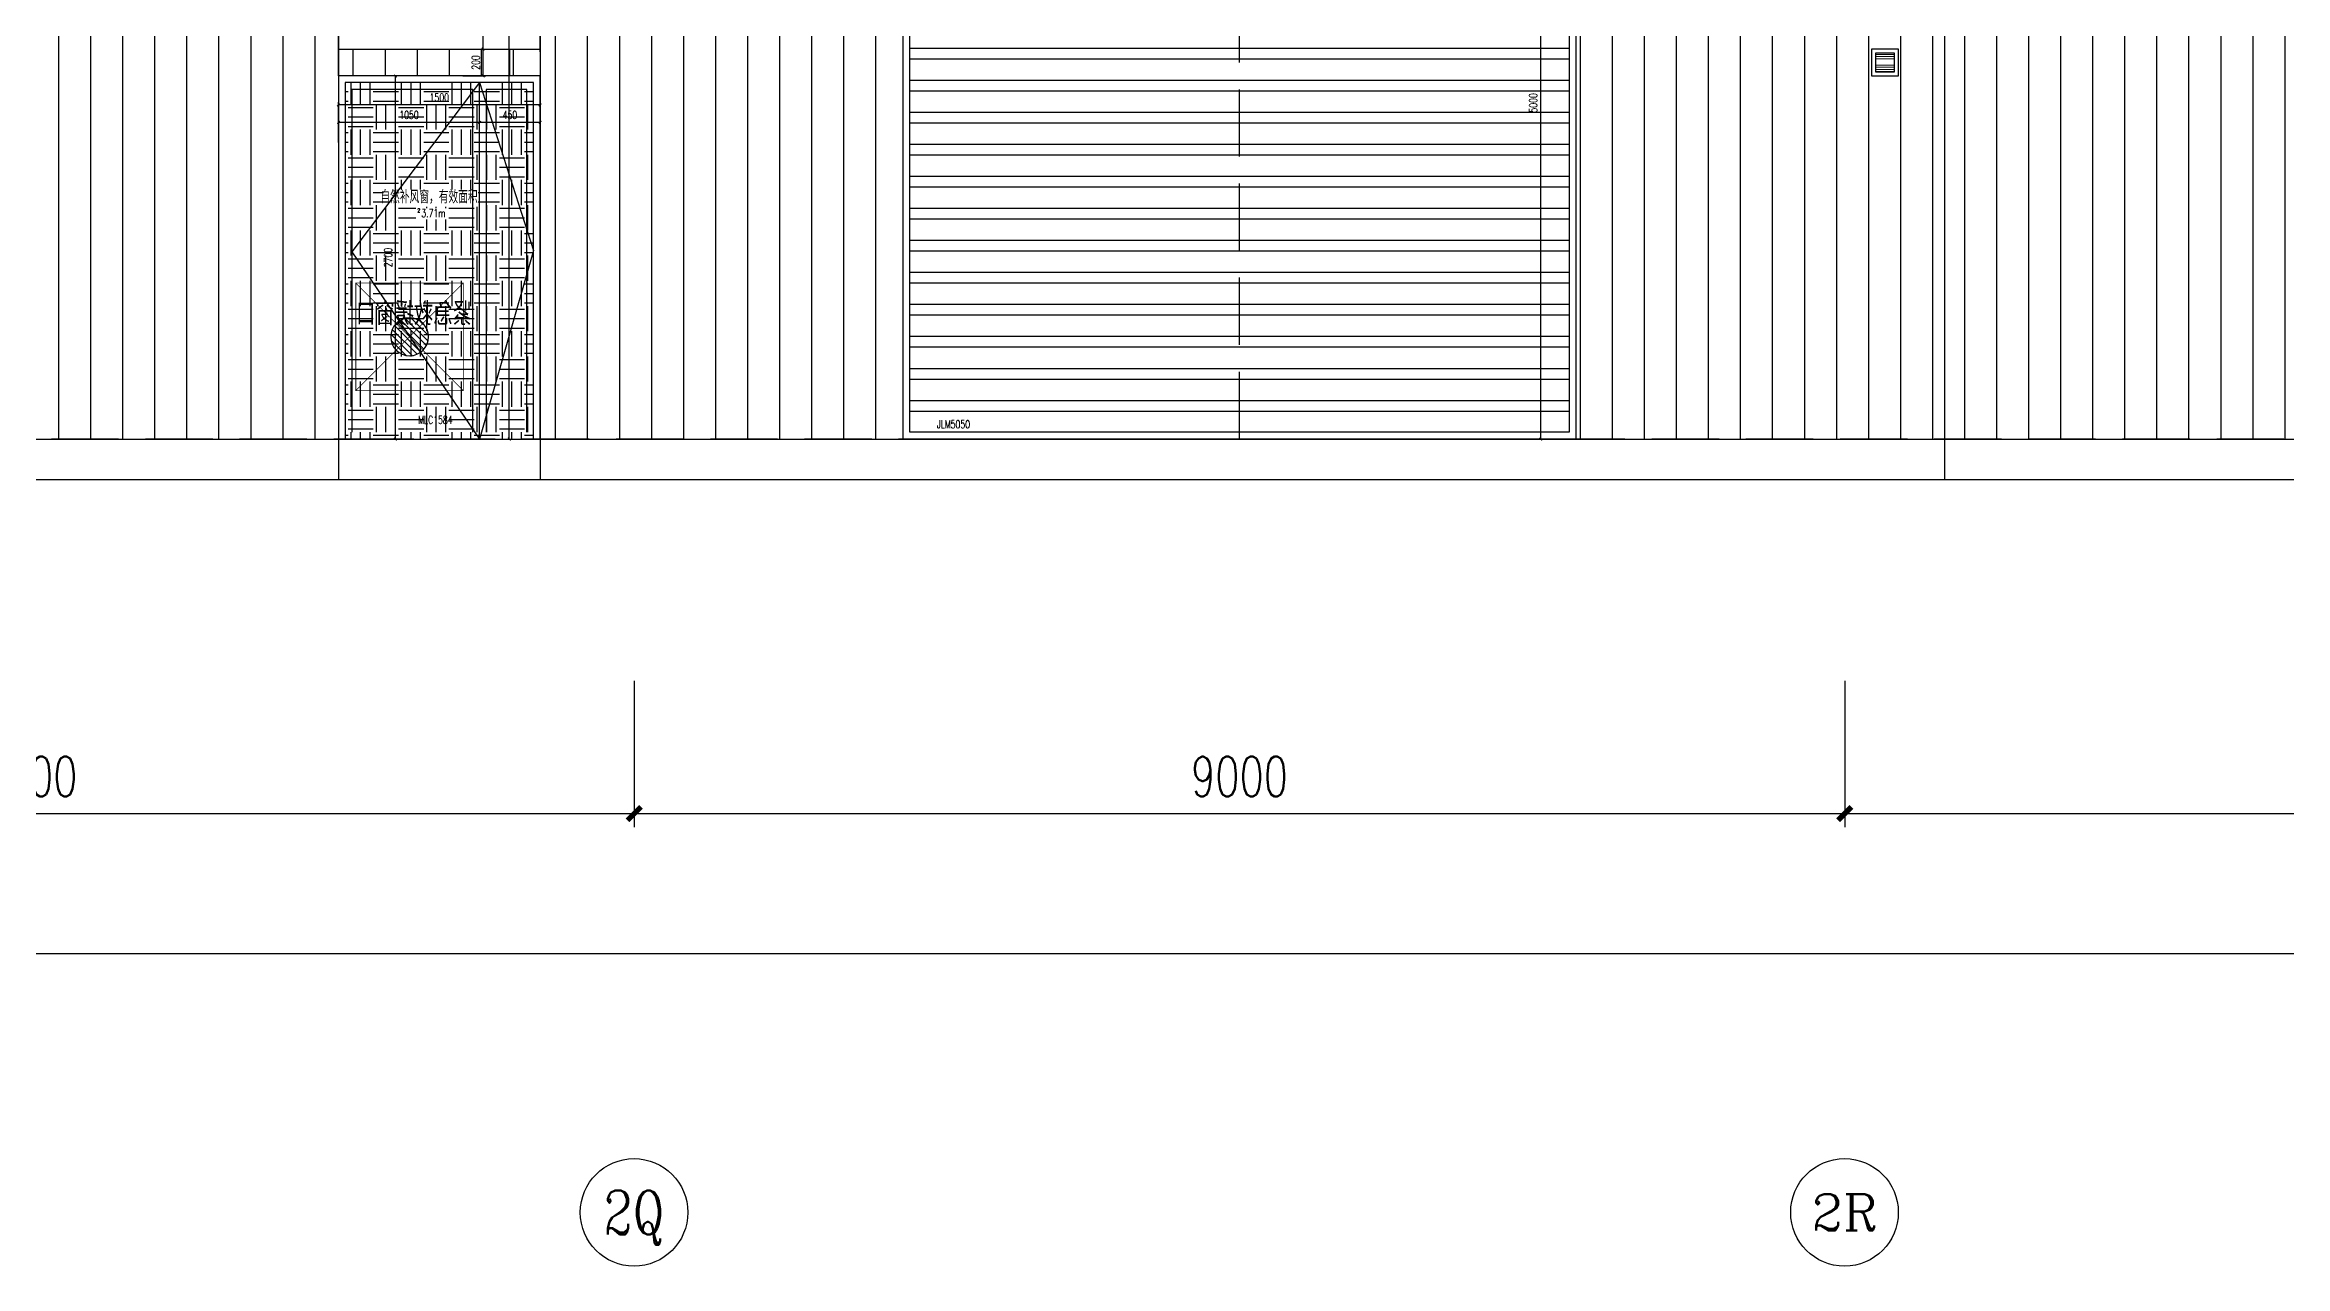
# Model space of a CAD drawing. Extents: x -2377130 to 293730, y -2 to 754590.
# Drawn here: x -780942 to -764284, y 511087 to 520169 of the extents above; entities that cross this region are included whole.
import ezdxf
from ezdxf.enums import TextEntityAlignment as Align

# ---------------------------------------------------------------- set-up
doc = ezdxf.new("R2010")
doc.units = 0
doc.header["$LTSCALE"] = 1000
doc.header["$MEASUREMENT"] = 0
for name, pattern in [('__DASH', [0.35, 0.25, -0.1]), ('DASH', [0.35, 0.25, -0.1]), ('DOTE', [2.42, 2, -0.2, 0.02, -0.2])]:
    doc.linetypes.add(name, pattern=pattern)
doc.layers.get('Defpoints').update_dxf_attribs({"color": 210})
for name, color, linetype in [('A-AXIS-D', 1, 'Continuous'), ('A-AXIS-DOTE', 14, 'DOTE'), ('A-HATCH-2', 251, 'Continuous'), ('A-LIN-V', 9, 'Continuous'), ('A-WINDOW', 140, 'Continuous'), ('A-彩色打印层', 22, 'Continuous'), ('A-门窗表显示尺寸', 160, 'Continuous'), ('AS-WALL', 40, 'Continuous'), ('AXIS', 3, 'Continuous'), ('PUB_DIM', 3, 'Continuous'), ('PUB_TEXT', 7, 'Continuous'), ('SPACE', 7, 'Continuous'), ('SPACE_HATCH', 8, 'Continuous')]:
    doc.layers.add(name, color=color, linetype=linetype)
doc.layers.add('A-WALL-HATCH', color=8, linetype='Continuous', lineweight=13)
doc.styles.add('_TCH_AXIS', font='COMPLEX', dxfattribs={"bigfont": 'GBCBIG'})
doc.styles.add('_TCH_DIM_T3', font='SIMPLEX', dxfattribs={"width": 0.705882, "bigfont": 'GBCBIG'})
doc.styles.add('_TCH_SPACE', font='SIMPLEX', dxfattribs={"height": 5, "bigfont": 'GBCBIG'})
doc.styles.add('A-DIM_T3', font='SIMPLEX', dxfattribs={"width": 0.705882, "bigfont": 'GBCBIG'})
doc.styles.add('A-STANDARD', font='SIMPLEX', dxfattribs={"bigfont": 'GBCBIG'})
doc.styles.add('STYLE1', font='')
doc.styles.get('STYLE1').set_extended_font_data('SimSun')
doc.dimstyles.new('_TCH_ARCH&&100', dxfattribs={"dimtxt": 297.5, "dimasz": 100, "dimexe": 100, "dimexo": 100, "dimgap": 126.25, "dimtad": 1, "dimdec": 0, "dimzin": 0, "dimdsep": 46, "dimtxsty": '_TCH_DIM_T3', "dimblk": 'ARCHTICK', "dimcen": 0.09, "dimclrt": 7, "dimazin": 2, "dimtfac": 1, "dimtdec": 0, "dimtix": 1, "dimtmove": 2, "dimatfit": 3, "dimfxl": 0, "dimtolj": 1, "dimtzin": 0, "dimarcsym": 0})
doc.dimstyles.new('_TCH_ARCH&&20', dxfattribs={"dimtxt": 59.5, "dimasz": 20, "dimexe": 20, "dimexo": 20, "dimgap": 25.25, "dimtad": 1, "dimdec": 0, "dimzin": 0, "dimdsep": 46, "dimtxsty": '_TCH_DIM_T3', "dimblk": 'ARCHTICK', "dimcen": 0.09, "dimclrt": 7, "dimazin": 2, "dimtfac": 1, "dimtdec": 0, "dimtix": 1, "dimtmove": 2, "dimatfit": 3, "dimfxl": 0, "dimtolj": 1, "dimtzin": 0, "dimarcsym": 0})
doc.dimstyles.new('A-DIM&&20', dxfattribs={"dimtxt": 59.5, "dimasz": 20, "dimexe": 20, "dimexo": 20, "dimgap": 25.25, "dimtad": 1, "dimdec": 0, "dimzin": 0, "dimdsep": 46, "dimtxsty": 'A-DIM_T3', "dimblk": 'ARCHTICK', "dimcen": 0.09, "dimclrt": 7, "dimazin": 2, "dimtfac": 1, "dimtdec": 0, "dimtix": 1, "dimtmove": 2, "dimatfit": 3, "dimfxl": 0, "dimtolj": 1, "dimtzin": 0, "dimarcsym": 0})

# ---------------------------------------------------------------- blocks, each defined once
blk = doc.blocks.new('_ArchTick')
at = {"color": 0, "linetype": 'ByBlock', "const_width": 0.4}
blk.add_lwpolyline([(-0.5, -0.5), (0.5, 0.5)], dxfattribs=at)
blk = doc.blocks.new('*D1117')
at = {"layer": 'A-AXIS-D', "color": 0, "lineweight": -2}
for p, q in [((-903359, 515440), (-903359, 513313)), ((-745359, 515440), (-745359, 513313)), ((-903359, 513413), (-745359, 513413))]:
    blk.add_line(p, q, dxfattribs=at)
at = {"layer": 'Defpoints', "color": 0}
for p in [(-903359, 515540), (-745359, 515540), (-745359, 513413)]:
    blk.add_point(p, dxfattribs=at)
at = {"layer": 'A-AXIS-D', "color": 0, "lineweight": -2, "xscale": 100, "yscale": 100, "zscale": 100, "rotation": 180}
blk.add_blockref('_ArchTick', (-903359, 513413), dxfattribs=at)
at = {"layer": 'A-AXIS-D', "color": 0, "lineweight": -2, "xscale": 100, "yscale": 100, "zscale": 100}
blk.add_blockref('_ArchTick', (-745359, 513413), dxfattribs=at)
at = {"layer": 'A-AXIS-D', "color": 7, "insert": (-824359, 513688), "char_height": 297.5, "attachment_point": 5, "style": '_TCH_DIM_T3'}
blk.add_mtext('\\A1;158000', dxfattribs=at)
blk = doc.blocks.new('*D1109')
at = {"layer": 'A-AXIS-D', "color": 0, "lineweight": -2}
for p, q in [((-767559, 515440), (-767559, 514353)), ((-758559, 515440), (-758559, 514353)), ((-767559, 514453), (-758559, 514453))]:
    blk.add_line(p, q, dxfattribs=at)
at = {"layer": 'Defpoints', "color": 0}
for p in [(-767559, 515540), (-758559, 515540), (-758559, 514453)]:
    blk.add_point(p, dxfattribs=at)
at = {"layer": 'A-AXIS-D', "color": 0, "lineweight": -2, "xscale": 100, "yscale": 100, "zscale": 100, "rotation": 180}
blk.add_blockref('_ArchTick', (-767559, 514453), dxfattribs=at)
at = {"layer": 'A-AXIS-D', "color": 0, "lineweight": -2, "xscale": 100, "yscale": 100, "zscale": 100}
blk.add_blockref('_ArchTick', (-758559, 514453), dxfattribs=at)
at = {"layer": 'A-AXIS-D', "color": 7, "insert": (-763059, 514728), "char_height": 297.5, "attachment_point": 5, "style": '_TCH_DIM_T3'}
blk.add_mtext('\\A1;9000', dxfattribs=at)
blk = doc.blocks.new('*D1108')
at = {"layer": 'A-AXIS-D', "color": 0, "lineweight": -2}
for p, q in [((-776559, 515440), (-776559, 514353)), ((-767559, 515440), (-767559, 514353)), ((-776559, 514453), (-767559, 514453))]:
    blk.add_line(p, q, dxfattribs=at)
at = {"layer": 'Defpoints', "color": 0}
for p in [(-776559, 515540), (-767559, 515540), (-767559, 514453)]:
    blk.add_point(p, dxfattribs=at)
at = {"layer": 'A-AXIS-D', "color": 0, "lineweight": -2, "xscale": 100, "yscale": 100, "zscale": 100, "rotation": 180}
blk.add_blockref('_ArchTick', (-776559, 514453), dxfattribs=at)
at = {"layer": 'A-AXIS-D', "color": 0, "lineweight": -2, "xscale": 100, "yscale": 100, "zscale": 100}
blk.add_blockref('_ArchTick', (-767559, 514453), dxfattribs=at)
at = {"layer": 'A-AXIS-D', "color": 7, "insert": (-772059, 514728), "char_height": 297.5, "attachment_point": 5, "style": '_TCH_DIM_T3'}
blk.add_mtext('\\A1;9000', dxfattribs=at)
blk = doc.blocks.new('*D1107')
at = {"layer": 'A-AXIS-D', "color": 0, "lineweight": -2}
for p, q in [((-785559, 515440), (-785559, 514353)), ((-776559, 515440), (-776559, 514353)), ((-785559, 514453), (-776559, 514453))]:
    blk.add_line(p, q, dxfattribs=at)
at = {"layer": 'Defpoints', "color": 0}
for p in [(-785559, 515540), (-776559, 515540), (-776559, 514453)]:
    blk.add_point(p, dxfattribs=at)
at = {"layer": 'A-AXIS-D', "color": 0, "lineweight": -2, "xscale": 100, "yscale": 100, "zscale": 100, "rotation": 180}
blk.add_blockref('_ArchTick', (-785559, 514453), dxfattribs=at)
at = {"layer": 'A-AXIS-D', "color": 0, "lineweight": -2, "xscale": 100, "yscale": 100, "zscale": 100}
blk.add_blockref('_ArchTick', (-776559, 514453), dxfattribs=at)
at = {"layer": 'A-AXIS-D', "color": 7, "insert": (-781059, 514728), "char_height": 297.5, "attachment_point": 5, "style": '_TCH_DIM_T3'}
blk.add_mtext('\\A1;9000', dxfattribs=at)
blk = doc.blocks.new('*D1054')
at = {"layer": 'A-门窗表显示尺寸', "color": 0, "lineweight": -2}
for p, q in [((-777833, 520137), (-777663, 520137)), ((-777683, 519937), (-777683, 520137)), ((-777833, 519937), (-777663, 519937))]:
    blk.add_line(p, q, dxfattribs=at)
at = {"layer": 'Defpoints', "color": 0}
for p in [(-777853, 520137), (-777683, 520137), (-777853, 519937)]:
    blk.add_point(p, dxfattribs=at)
at = {"layer": 'A-门窗表显示尺寸', "color": 0, "lineweight": -2, "xscale": 20, "yscale": 20, "zscale": 20}
for p, rotation in [((-777683, 520137), 90), ((-777683, 519937), 270)]:
    blk.add_blockref('_ArchTick', p, dxfattribs=dict(at, rotation=rotation))
at = {"layer": 'A-门窗表显示尺寸', "color": 7, "insert": (-777738, 520037), "char_height": 59.5, "attachment_point": 5, "rotation": 90, "style": '_TCH_DIM_T3'}
blk.add_mtext('\\A1;200', dxfattribs=at)
blk = doc.blocks.new('*D1055')
at = {"layer": 'A-门窗表显示尺寸', "color": 0, "lineweight": -2}
for p, q in [((-777833, 521237), (-777663, 521237)), ((-777683, 520137), (-777683, 521237)), ((-777833, 520137), (-777663, 520137))]:
    blk.add_line(p, q, dxfattribs=at)
at = {"layer": 'Defpoints', "color": 0}
for p in [(-777853, 521237), (-777683, 521237), (-777853, 520137)]:
    blk.add_point(p, dxfattribs=at)
at = {"layer": 'A-门窗表显示尺寸', "color": 0, "lineweight": -2, "xscale": 20, "yscale": 20, "zscale": 20}
for p, rotation in [((-777683, 521237), 90), ((-777683, 520137), 270)]:
    blk.add_blockref('_ArchTick', p, dxfattribs=dict(at, rotation=rotation))
at = {"layer": 'A-门窗表显示尺寸', "color": 7, "insert": (-777738, 520687), "char_height": 59.5, "attachment_point": 5, "rotation": 90, "style": '_TCH_DIM_T3'}
blk.add_mtext('\\A1;1100', dxfattribs=at)
blk = doc.blocks.new('*D1060')
at = {"layer": 'A-门窗表显示尺寸', "color": 0, "lineweight": -2}
for p, q in [((-777813, 525637), (-777469, 525637)), ((-777489, 517237), (-777489, 525637)), ((-777813, 517237), (-777469, 517237))]:
    blk.add_line(p, q, dxfattribs=at)
at = {"layer": 'Defpoints', "color": 0}
for p in [(-777833, 525637), (-777489, 525637), (-777833, 517237)]:
    blk.add_point(p, dxfattribs=at)
at = {"layer": 'A-门窗表显示尺寸', "color": 0, "lineweight": -2, "xscale": 20, "yscale": 20, "zscale": 20}
for p, rotation in [((-777489, 525637), 90), ((-777489, 517237), 270)]:
    blk.add_blockref('_ArchTick', p, dxfattribs=dict(at, rotation=rotation))
at = {"layer": 'A-门窗表显示尺寸', "color": 7, "insert": (-777544, 521437), "char_height": 59.5, "attachment_point": 5, "rotation": 90, "style": '_TCH_DIM_T3'}
blk.add_mtext('\\A1;8400', dxfattribs=at)
blk = doc.blocks.new('*D636')
at = {"layer": 'Defpoints', "color": 0}
for p in [(-1646821, 507410), (-1646021, 507410), (-1646021, 507337)]:
    blk.add_point(p, dxfattribs=at)
at = {"layer": 'PUB_DIM', "color": 0, "lineweight": -2}
for p, q in [((-1646821, 507390), (-1646821, 507317)), ((-1646821, 507337), (-1646021, 507337)), ((-1646021, 507390), (-1646021, 507317))]:
    blk.add_line(p, q, dxfattribs=at)
at = {"layer": 'PUB_DIM', "color": 0, "lineweight": -2, "xscale": 20, "yscale": 20, "zscale": 20, "rotation": 180}
blk.add_blockref('_ArchTick', (-1646821, 507337), dxfattribs=at)
at = {"layer": 'PUB_DIM', "color": 0, "lineweight": -2, "xscale": 20, "yscale": 20, "zscale": 20}
blk.add_blockref('_ArchTick', (-1646021, 507337), dxfattribs=at)
at = {"layer": 'PUB_DIM', "color": 7, "insert": (-1646421, 507392), "char_height": 59.5, "attachment_point": 5, "style": '_TCH_DIM_T3'}
blk.add_mtext('\\A1;800', dxfattribs=at)
blk = doc.blocks.new('*D637')
at = {"layer": 'Defpoints', "color": 0}
for p in [(-1646740, 507431), (-1646688, 507431), (-1646740, 506631)]:
    blk.add_point(p, dxfattribs=at)
at = {"layer": 'PUB_DIM', "color": 0, "lineweight": -2}
for p, q in [((-1646720, 507431), (-1646668, 507431)), ((-1646688, 506631), (-1646688, 507431)), ((-1646720, 506631), (-1646668, 506631))]:
    blk.add_line(p, q, dxfattribs=at)
at = {"layer": 'PUB_DIM', "color": 0, "lineweight": -2, "xscale": 20, "yscale": 20, "zscale": 20}
for p, rotation in [((-1646688, 507431), 90), ((-1646688, 506631), 270)]:
    blk.add_blockref('_ArchTick', p, dxfattribs=dict(at, rotation=rotation))
at = {"layer": 'PUB_DIM', "color": 7, "insert": (-1646743, 507031), "char_height": 59.5, "attachment_point": 5, "rotation": 90, "style": '_TCH_DIM_T3'}
blk.add_mtext('\\A1;800', dxfattribs=at)
blk = doc.blocks.new('*D1062')
at = {"layer": 'A-门窗表显示尺寸', "color": 0, "lineweight": -2}
for p, q in [((-778199, 519937), (-778355, 519937)), ((-778335, 517237), (-778335, 519937)), ((-778199, 517237), (-778355, 517237))]:
    blk.add_line(p, q, dxfattribs=at)
at = {"layer": 'Defpoints', "color": 0}
for p in [(-778335, 519937), (-778179, 519937), (-778179, 517237)]:
    blk.add_point(p, dxfattribs=at)
at = {"layer": 'A-门窗表显示尺寸', "color": 0, "lineweight": -2, "xscale": 20, "yscale": 20, "zscale": 20}
for p, rotation in [((-778335, 519937), 90), ((-778335, 517237), 270)]:
    blk.add_blockref('_ArchTick', p, dxfattribs=dict(at, rotation=rotation))
at = {"layer": 'A-门窗表显示尺寸', "color": 7, "insert": (-778390, 518587), "char_height": 59.5, "attachment_point": 5, "rotation": 90, "style": 'A-DIM_T3'}
blk.add_mtext('\\A1;2700', dxfattribs=at)
blk = doc.blocks.new('*D1063')
at = {"layer": 'A-门窗表显示尺寸', "color": 0, "lineweight": -2}
for p, q in [((-777709, 519443), (-777709, 519612)), ((-777259, 519592), (-777709, 519592)), ((-777259, 519443), (-777259, 519612))]:
    blk.add_line(p, q, dxfattribs=at)
at = {"layer": 'Defpoints', "color": 0}
for p in [(-777709, 519592), (-777709, 519423), (-777259, 519423)]:
    blk.add_point(p, dxfattribs=at)
at = {"layer": 'A-门窗表显示尺寸', "color": 0, "lineweight": -2, "xscale": 20, "yscale": 20, "zscale": 20, "rotation": 180}
blk.add_blockref('_ArchTick', (-777709, 519592), dxfattribs=at)
at = {"layer": 'A-门窗表显示尺寸', "color": 0, "lineweight": -2, "xscale": 20, "yscale": 20, "zscale": 20}
blk.add_blockref('_ArchTick', (-777259, 519592), dxfattribs=at)
at = {"layer": 'A-门窗表显示尺寸', "color": 7, "insert": (-777484, 519647), "char_height": 59.5, "attachment_point": 5, "style": 'A-DIM_T3'}
blk.add_mtext('\\A1;450', dxfattribs=at)
blk = doc.blocks.new('*D1064')
at = {"layer": 'A-门窗表显示尺寸', "color": 0, "lineweight": -2}
for p, q in [((-778759, 519443), (-778759, 519612)), ((-777709, 519592), (-778759, 519592)), ((-777709, 519443), (-777709, 519612))]:
    blk.add_line(p, q, dxfattribs=at)
at = {"layer": 'Defpoints', "color": 0}
for p in [(-778759, 519592), (-778759, 519423), (-777709, 519423)]:
    blk.add_point(p, dxfattribs=at)
at = {"layer": 'A-门窗表显示尺寸', "color": 0, "lineweight": -2, "xscale": 20, "yscale": 20, "zscale": 20}
for p, rotation in [((-778759, 519592), 180.0000000000032), ((-777709, 519592), 3.117506253147439e-12)]:
    blk.add_blockref('_ArchTick', p, dxfattribs=dict(at, rotation=rotation))
at = {"layer": 'A-门窗表显示尺寸', "color": 7, "insert": (-778234, 519647), "char_height": 59.5, "attachment_point": 5, "style": 'A-DIM_T3'}
blk.add_mtext('\\A1;1050', dxfattribs=at)
blk = doc.blocks.new('*D1065')
at = {"layer": 'A-门窗表显示尺寸', "color": 0, "lineweight": -2}
for p, q in [((-778759, 519573), (-778759, 519742)), ((-777259, 519722), (-778759, 519722)), ((-777259, 519573), (-777259, 519742))]:
    blk.add_line(p, q, dxfattribs=at)
at = {"layer": 'Defpoints', "color": 0}
for p in [(-778759, 519722), (-778759, 519553), (-777259, 519553)]:
    blk.add_point(p, dxfattribs=at)
at = {"layer": 'A-门窗表显示尺寸', "color": 0, "lineweight": -2, "xscale": 20, "yscale": 20, "zscale": 20}
for p, rotation in [((-778759, 519722), 180.0000000000022), ((-777259, 519722), 2.238209617644316e-12)]:
    blk.add_blockref('_ArchTick', p, dxfattribs=dict(at, rotation=rotation))
at = {"layer": 'A-门窗表显示尺寸', "color": 7, "insert": (-778009, 519777), "char_height": 59.5, "attachment_point": 5, "style": 'A-DIM_T3'}
blk.add_mtext('\\A1;1500', dxfattribs=at)
blk = doc.blocks.new('*D1068')
at = {"layer": 'A-门窗表显示尺寸', "color": 0, "lineweight": -2}
for p, q in [((-769579, 522237), (-769840, 522237)), ((-769820, 517237), (-769820, 522237)), ((-769579, 517237), (-769840, 517237))]:
    blk.add_line(p, q, dxfattribs=at)
at = {"layer": 'Defpoints', "color": 0}
for p in [(-769820, 522237), (-769559, 522237), (-769559, 517237)]:
    blk.add_point(p, dxfattribs=at)
at = {"layer": 'A-门窗表显示尺寸', "color": 0, "lineweight": -2, "xscale": 20, "yscale": 20, "zscale": 20}
for p, rotation in [((-769820, 522237), 90), ((-769820, 517237), 270)]:
    blk.add_blockref('_ArchTick', p, dxfattribs=dict(at, rotation=rotation))
at = {"layer": 'A-门窗表显示尺寸', "color": 7, "insert": (-769875, 519737), "char_height": 59.5, "attachment_point": 5, "rotation": 90, "style": 'A-DIM_T3'}
blk.add_mtext('\\A1;5000', dxfattribs=at)
blk = doc.blocks.new('w4243')
at = {"layer": 'A-彩色打印层'}
h = blk.add_hatch(dxfattribs=at)
h.set_pattern_fill('ANSI31', color=8, scale=20)
h.set_pattern_definition([(45, (-3059238.806, -1095315.762), (-22.4506403, 22.4506403), [])])
edge = h.paths.add_edge_path()
edge.add_arc((-1646421.1, 507031.1), 140.7, 0, 360)
at = {"layer": 'A-彩色打印层', "color": 8, "linetype": 'DASH', "const_width": 5}
blk.add_lwpolyline([(-1646821.1, 507431.1), (-1646021.1, 507431.1), (-1646021.1, 506631.1), (-1646821.1, 506631.1)], close=True, dxfattribs=at)
for points in [[(-1646821.1, 507431.1), (-1646021.1, 506631.1)], [(-1646021.1, 507431.1), (-1646821.1, 506631.1)]]:
    blk.add_lwpolyline(points, dxfattribs=at)
at = {"layer": 'A-彩色打印层', "color": 8, "ltscale": 0.5}
blk.add_circle((-1646421.1, 507031.1), 140.7, dxfattribs=at)
at = {"layer": 'AXIS', "color": 8, "linetype": 'Continuous', "style": 'STYLE1', "width": 0.7}
blk.add_text('紧急救援窗口', height=150, dxfattribs=at).set_placement((-1646882.7, 507134))
at = {"layer": 'PUB_DIM', "color": 8}
for p1, p2, distance, picture, middle in [((-1646821.1, 507410), (-1646021.1, 507410), -73.3, '*D636', (-1646421.1, 507391.7)), ((-1646739.9, 506631.1), (-1646739.9, 507431.1), -51.4, '*D637', (-1646743.4, 507031.1))]:
    dim = blk.add_aligned_dim(p1=p1, p2=p2, distance=distance, dimstyle='_TCH_ARCH&&20', dxfattribs=at)
    dim.commit()
    dim.dimension.update_dxf_attribs({"geometry": picture, "text_midpoint": middle})

msp = doc.modelspace()

# ---------------------------------------------------------------- hatches: boundary and pattern name
at = {"layer": 'A-HATCH-2'}
h = msp.add_hatch(dxfattribs=at)
h.set_pattern_fill('ANSI32', color=8, scale=50, angle=45)
h.set_pattern_definition([(180, (868920.83, 0), (-1e-14, -238.125), []), (180, (868841.46, 79.38), (-1e-14, -238.125), [])])
h.paths.add_polyline_path([(-774509.3, 522187.5), (-769609.3, 522187.5), (-769609.3, 517287.5), (-774509.3, 517287.5)])
h = msp.add_hatch(dxfattribs=at)
h.set_pattern_fill('ANSI31', color=8, scale=150, angle=45)
h.set_pattern_definition([(90, (961331.07, -100), (-238.125, 0), [])])
h.paths.add_polyline_path([(-778759.3, 520137.5), (-777259.3, 520137.5), (-777259.3, 519937.5), (-778759.3, 519937.5)])
at = {"layer": 'SPACE_HATCH'}
h = msp.add_hatch(dxfattribs=at)
h.set_pattern_fill('土壤', color=8, scale=50, style=0)
h.set_pattern_definition([(0, (0, 0), (187.5, 187.5), [187.5, -187.5]), (0, (0, 70.31), (187.5, 187.5), [187.5, -187.5]), (0, (0, 140.62), (187.5, 187.5), [187.5, -187.5]), (90, (23.44, 164.06), (-187.5, 187.5), [187.5, -187.5]), (90, (93.75, 164.06), (-187.5, 187.5), [187.5, -187.5]), (90, (164.06, 164.06), (-187.5, 187.5), [187.5, -187.5])])
h.paths.add_polyline_path([(-778709.3, 517237.5), (-777309.3, 517237.5), (-777309.3, 519887.5), (-778709.3, 519887.5)])
h.paths.add_polyline_path([(-777719.1, 518964), (-778423.6, 518964), (-778423.6, 519094), (-777719.1, 519094)])
h.paths.add_polyline_path([(-777957.9, 518870.8), (-778183.3, 518870.8), (-778183.3, 518955), (-777957.9, 518955)])

# ---------------------------------------------------------------- linework, layer by layer
at = {"layer": 'A-AXIS-D', "color": 8}
for centre in [(-776560.9, 511487.5), (-767560.9, 511487.5)]:
    msp.add_circle(centre, 400, dxfattribs=at)
at = {"layer": 'A-AXIS-DOTE', "color": 8, "linetype": '__DASH', "ltscale": 2}
for p, q in [((-772059.3, 517237.5), (-772059.3, 522237.5)), ((-738393.5, 517237.5), (-910418.5, 517237.5))]:
    msp.add_line(p, q, dxfattribs=at)
at = {"layer": 'A-HATCH-2', "color": 8, "linetype": 'Continuous'}
for p, q in [((-780837.6, 517237.5), (-780837.6, 534887.5)), ((-780599.5, 517237.5), (-780599.5, 534887.5)), ((-780361.3, 517237.5), (-780361.3, 534887.5)), ((-780123.2, 517237.5), (-780123.2, 534887.5)), ((-779885.1, 517237.5), (-779885.1, 534887.5)), ((-779647, 517237.5), (-779647, 534887.5)), ((-779408.8, 517237.5), (-779408.8, 534887.5)), ((-779170.7, 517237.5), (-779170.7, 534887.5)), ((-778932.6, 517237.5), (-778932.6, 534887.5)), ((-777143.9, 517237.5), (-777143.9, 534887.5)), ((-776905.8, 517237.5), (-776905.8, 534887.5)), ((-776667.7, 517237.5), (-776667.7, 534887.5)), ((-776429.6, 517237.5), (-776429.6, 534887.5)), ((-776191.4, 517237.5), (-776191.4, 534887.5)), ((-775953.3, 517237.5), (-775953.3, 534887.5)), ((-775715.2, 517237.5), (-775715.2, 534887.5)), ((-775477.1, 517237.5), (-775477.1, 534887.5)), ((-775238.9, 517237.5), (-775238.9, 534887.5)), ((-775000.8, 517237.5), (-775000.8, 534887.5)), ((-774762.7, 517237.5), (-774762.7, 534887.5)), ((-769523.9, 517237.5), (-769523.9, 534887.5)), ((-769285.8, 517237.5), (-769285.8, 534887.5)), ((-769047.7, 517237.5), (-769047.7, 534887.5)), ((-768809.6, 517237.5), (-768809.6, 534887.5)), ((-768571.4, 517237.5), (-768571.4, 534887.5)), ((-768333.3, 517237.5), (-768333.3, 534887.5)), ((-768095.2, 517237.5), (-768095.2, 534887.5)), ((-767857.1, 517237.5), (-767857.1, 534887.5)), ((-767618.9, 517237.5), (-767618.9, 534887.5)), ((-767380.8, 517237.5), (-767380.8, 534887.5)), ((-767142.7, 517237.5), (-767142.7, 534887.5)), ((-766904.6, 517237.5), (-766904.6, 534887.5)), ((-766666.4, 517237.5), (-766666.4, 534887.5)), ((-766428.3, 517237.5), (-766428.3, 534887.5)), ((-766190.2, 517237.5), (-766190.2, 534887.5)), ((-765952.1, 517237.5), (-765952.1, 534887.5)), ((-765713.9, 517237.5), (-765713.9, 534887.5)), ((-765475.8, 517237.5), (-765475.8, 534887.5)), ((-765237.7, 517237.5), (-765237.7, 534887.5)), ((-764999.6, 517237.5), (-764999.6, 534887.5)), ((-764761.4, 517237.5), (-764761.4, 534887.5)), ((-764523.3, 517237.5), (-764523.3, 534887.5)), ((-764285.2, 517237.5), (-764285.2, 534887.5))]:
    msp.add_line(p, q, dxfattribs=at)
at = {"layer": 'A-LIN-V', "color": 8}
for p, q in [((-778759.3, 534887.5), (-778759.3, 516937.5)), ((-777259.3, 534887.5), (-777259.3, 516937.5)), ((-766818.2, 534937.5), (-766818.2, 516937.5)), ((-766818.2, 534887.5), (-766818.2, 517237.5)), ((-778759.3, 520137.5), (-777359.3, 520137.5)), ((-903359.3, 517237.5), (-745359.3, 517237.5))]:
    msp.add_line(p, q, dxfattribs=at)
msp.add_lwpolyline([(-774559.3, 522237.5), (-769559.3, 522237.5), (-769559.3, 517237.5), (-774559.3, 517237.5)], close=True, dxfattribs=at)
at = {"layer": 'A-WALL-HATCH', "color": 8}
msp.add_line((-777483.3, 519937.5), (-777483.3, 520137.5), dxfattribs=at)
at = {"layer": 'A-WALL-HATCH', "color": 8, "linetype": 'Continuous'}
for p, q in [((-767189.3, 520096.8), (-767329.3, 520096.8)), ((-767189.3, 520080.9), (-767329.3, 520080.9)), ((-767189.3, 520065), (-767329.3, 520065)), ((-767189.3, 520017.4), (-767329.3, 520017.4)), ((-767189.3, 520001.5), (-767329.3, 520001.5)), ((-767189.3, 519985.6), (-767329.3, 519985.6)), ((-767189.3, 519969.8), (-767329.3, 519969.8))]:
    msp.add_line(p, q, dxfattribs=at)
at = {"layer": 'A-WINDOW', "color": 8}
for p, q in [((-778759.3, 520117.5), (-778759.3, 525637.5)), ((-777259.3, 520117.5), (-777259.3, 525637.5)), ((-778759.3, 520137.5), (-777259.3, 520137.5)), ((-767159.3, 520137.5), (-767359.3, 520137.5)), ((-767359.3, 520137.5), (-767359.3, 519937.5)), ((-767189.3, 520107.5), (-767329.3, 520107.5)), ((-767329.3, 520107.5), (-767329.3, 519967.5)), ((-767189.3, 519967.5), (-767189.3, 520107.5)), ((-767159.3, 519937.5), (-767159.3, 520137.5)), ((-777259.3, 519937.5), (-778759.3, 519937.5)), ((-778759.3, 519937.5), (-778759.3, 517237.5)), ((-777259.3, 517237.5), (-777259.3, 519937.5)), ((-767359.3, 519937.5), (-767159.3, 519937.5)), ((-767329.3, 519967.5), (-767189.3, 519967.5)), ((-777709.3, 519887.5), (-778709.3, 519887.5)), ((-778709.3, 519887.5), (-778709.3, 517237.5)), ((-777759.7, 519837.5), (-778659.3, 519837.5)), ((-778659.3, 519837.5), (-778659.3, 517287.5)), ((-777759.7, 517287.5), (-777759.7, 519837.5)), ((-777709.3, 517237.5), (-777709.3, 519887.5)), ((-777309.3, 519887.5), (-777709.3, 519887.5)), ((-777659.3, 519837.5), (-777659.3, 517287.5)), ((-777359.3, 519837.5), (-777659.3, 519837.5)), ((-777359.3, 517287.5), (-777359.3, 519837.5)), ((-777309.3, 517237.5), (-777309.3, 519887.5))]:
    msp.add_line(p, q, dxfattribs=at)
msp.add_lwpolyline([(-778759.3, 520137.5), (-777259.3, 520137.5), (-777259.3, 519937.5), (-778759.3, 519937.5)], close=True, dxfattribs=at)
for points in [[(-777709.3, 519887.5), (-778659.3, 518630), (-777709.3, 517237.5)], [(-777709.3, 519887.5), (-777309.3, 518640), (-777709.3, 517237.5)]]:
    msp.add_lwpolyline(points, dxfattribs=at)
at = {"layer": 'A-门窗表显示尺寸', "color": 8}
msp.add_lwpolyline([(-774509.3, 522187.5), (-769609.3, 522187.5), (-769609.3, 517287.5), (-774509.3, 517287.5)], close=True, dxfattribs=at)
at = {"layer": 'AS-WALL', "color": 8}
msp.add_line((-910418.5, 516937.5), (-738393.5, 516937.5), dxfattribs=at)

# ---------------------------------------------------------------- block references
at = {"layer": 'A-WALL-HATCH', "color": 8, "xscale": -1}
msp.add_blockref('w4243', (-2424650.6, 10966.4), dxfattribs=at)

# ---------------------------------------------------------------- texts
at = {"layer": 'A-门窗表显示尺寸', "color": 8, "style": 'A-STANDARD', "width": 0.705882}
for s, p in [('MLC1584', (-778165.7, 517350)), ('JLM5050', (-774309.2, 517317.5))]:
    msp.add_text(s, height=59.5, dxfattribs=at).set_placement(p)
at = {"layer": 'PUB_TEXT', "color": 8, "style": '_TCH_AXIS', "width": 0.807692}
msp.add_text('2Q', height=327.87, dxfattribs=at).set_placement((-776787.9, 511323.5), (-776333.9, 511323.5), align=Align.FIT)
at = {"layer": 'PUB_TEXT', "color": 8, "style": '_TCH_AXIS'}
msp.add_text('2R', height=270.86, dxfattribs=at).set_placement((-767806, 511352), (-767315.9, 511352), align=Align.FIT)
at = {"layer": 'SPACE', "color": 8, "style": '_TCH_SPACE'}
msp.add_text('自然补风窗，有效面积', height=96.45, dxfattribs=at).set_placement((-778447, 518990))
at = {"layer": 'SPACE', "color": 8, "style": '_TCH_SPACE', "width": 0.705882}
for s, height, p in [('2', 29.8, (-778172.3, 518922.6)), ('3.71m', 59.5, (-778142.3, 518887.6))]:
    msp.add_text(s, height=height, dxfattribs=at).set_placement(p)

# ---------------------------------------------------------------- dimensions: what is measured, and where the dimension line sits
at = {"layer": 'A-AXIS-D', "color": 8}
for base, p1, p2, picture, middle in [((-745359.3, 513413.4), (-903359.3, 515540), (-745359.3, 515540), '*D1117', (-824359.3, 513688.4)), ((-776559.3, 514453.4), (-785559.3, 515540), (-776559.3, 515540), '*D1107', (-781059.3, 514728.4)), ((-767559.3, 514453.4), (-776559.3, 515540), (-767559.3, 515540), '*D1108', (-772059.3, 514728.4)), ((-758559.3, 514453.4), (-767559.3, 515540), (-758559.3, 515540), '*D1109', (-763059.3, 514728.4))]:
    dim = msp.add_linear_dim(base=base, p1=p1, p2=p2, angle=0, dimstyle='_TCH_ARCH&&100', override={"dimgap": 0}, dxfattribs=at)
    dim.commit()
    dim.dimension.update_dxf_attribs({"geometry": picture, "text_midpoint": middle, "dimtype": 161})
at = {"layer": 'A-门窗表显示尺寸', "color": 8}
for p1, p2, distance, dimstyle, picture, middle in [((-777833.3, 517237.5), (-777833.3, 525637.5), -344.3, '_TCH_ARCH&&20', '*D1060', (-777543.9, 521437.5)), ((-769559.3, 517237.5), (-769559.3, 522237.5), 260.4, 'A-DIM&&20', '*D1068', (-769874.7, 519737.5)), ((-777853.3, 520137.5), (-777853.3, 521237.5), -170, '_TCH_ARCH&&20', '*D1055', (-777738.3, 520687.5)), ((-777853.3, 519937.5), (-777853.3, 520137.5), -170, '_TCH_ARCH&&20', '*D1054', (-777738.3, 520037.5)), ((-778179.3, 517237.5), (-778179.3, 519937.5), 156.1, 'A-DIM&&20', '*D1062', (-778390.4, 518587.5)), ((-777259.3, 519552.5), (-778759.3, 519552.5), -169.5, 'A-DIM&&20', '*D1065', (-778009.3, 519777)), ((-777709.3, 519422.5), (-778759.3, 519422.5), -169.5, 'A-DIM&&20', '*D1064', (-778234.3, 519647)), ((-777259.3, 519422.5), (-777709.3, 519422.5), -169.5, 'A-DIM&&20', '*D1063', (-777484.3, 519647))]:
    dim = msp.add_aligned_dim(p1=p1, p2=p2, distance=distance, dimstyle=dimstyle, dxfattribs=at)
    dim.commit()
    dim.dimension.update_dxf_attribs({"geometry": picture, "text_midpoint": middle})

doc.saveas('drawing.dxf')
